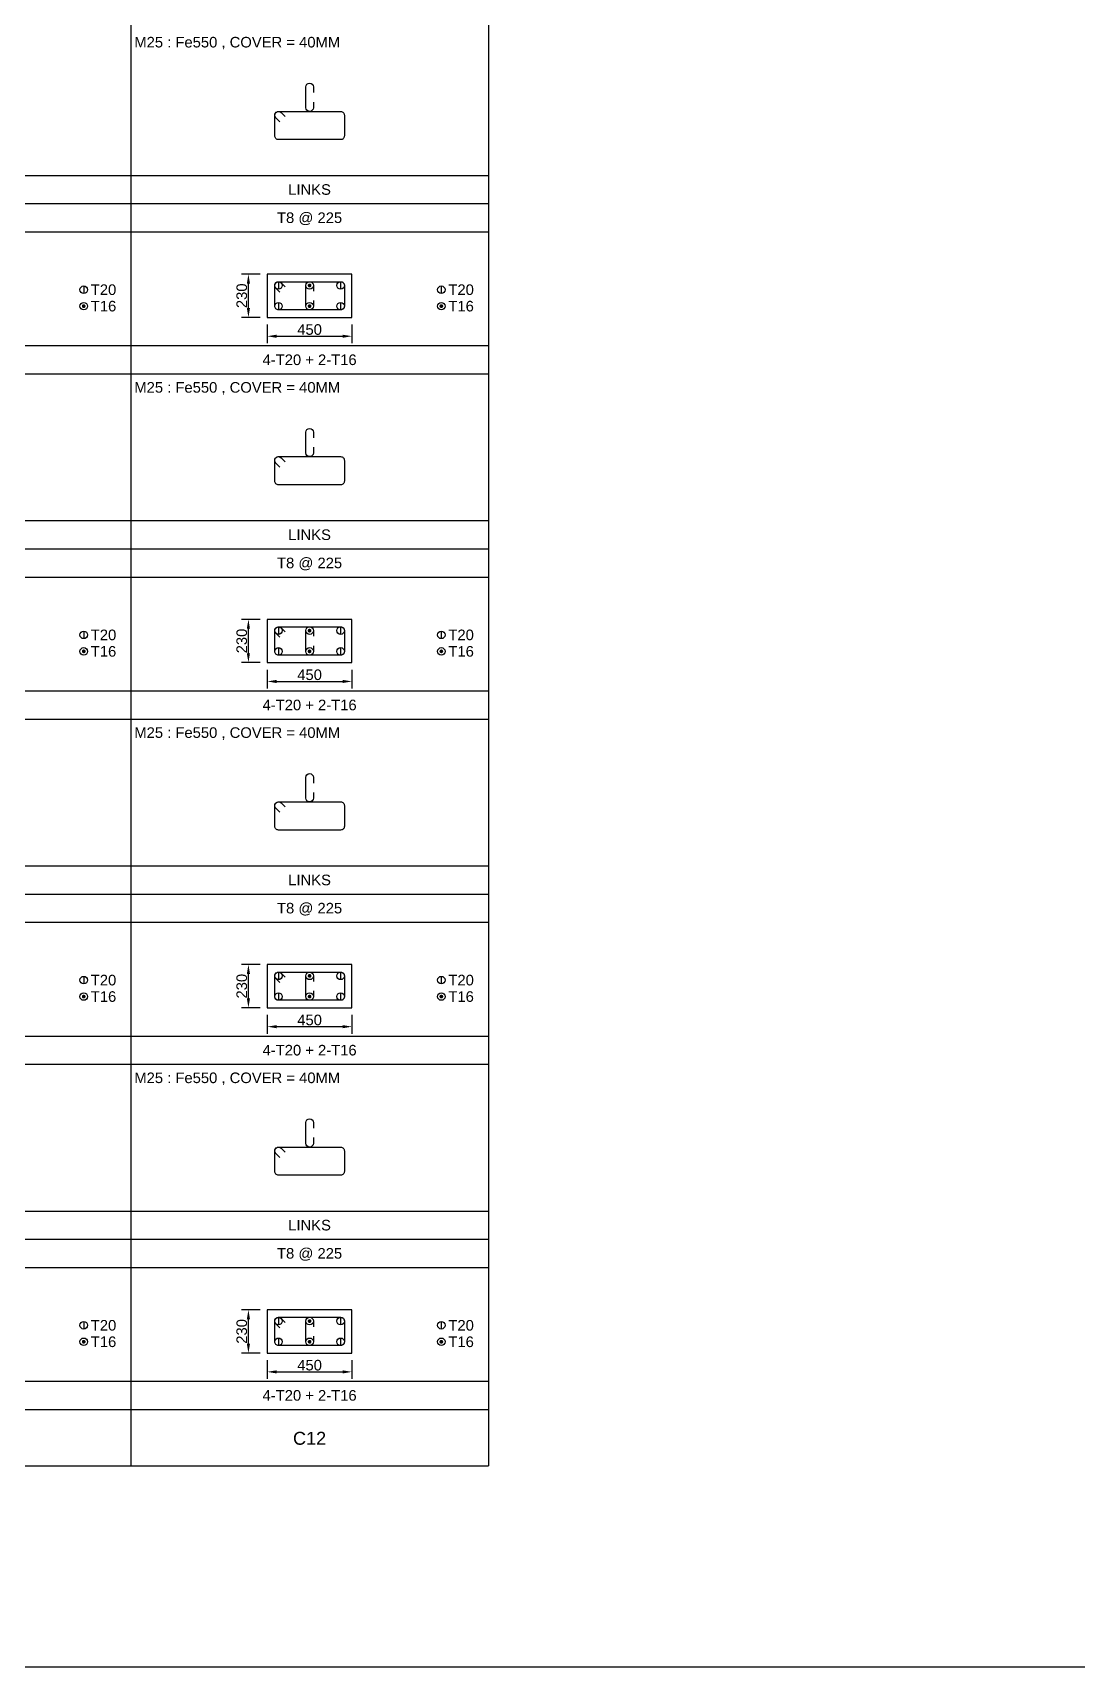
# Model space of a CAD drawing. Header units: inches. Extents: x -816171 to 9366335, y -450961 to 689132.
# Drawn here: x -161103 to -138902, y -22508 to 12248 of the extents above; entities that cross this region are included whole.
import ezdxf
from ezdxf.enums import TextEntityAlignment as Align

# ---------------------------------------------------------------- set-up
doc = ezdxf.new("R2010")
doc.units = ezdxf.units.IN
doc.header["$MEASUREMENT"] = 0
for name, color, linetype in [('Concrete Line', 2, 'Continuous'), ('Dim', 31, 'Continuous'), ('Link', 225, 'Continuous'), ('Reinforcement', 130, 'Continuous'), ('Schedule Border', 60, 'Continuous'), ('Schedule Header', 4, 'Continuous'), ('Schedule Line', 60, 'Continuous'), ('Text', 31, 'Continuous')]:
    doc.layers.add(name, color=color, linetype=linetype)
doc.styles.add('SC-COL1', font='SansSerif')
doc.styles.add('SC-COL2', font='SansSerif')
doc.dimstyles.new('ColumnSch', dxfattribs={"dimtxt": 225, "dimasz": 200, "dimexe": 150, "dimexo": 150, "dimgap": 25, "dimtad": 1, "dimtoh": 1, "dimdec": 4, "dimzin": 0, "dimdsep": 46, "dimtxsty": 'SC-COL2', "dimcen": 0.09, "dimclrd": 8, "dimclre": 8, "dimclrt": 31, "dimadec": 0, "dimazin": 0, "dimtfac": 1, "dimtdec": 0, "dimtix": 1, "dimtofl": 0, "dimtmove": 0, "dimatfit": 3, "dimfxl": 1, "dimtolj": 1, "dimtzin": 0, "dimarcsym": 0})

# ---------------------------------------------------------------- blocks, each defined once
blk = doc.blocks.new('*D226')
at = {"layer": 'DEFPOINTS', "color": 0, "transparency": 16777216}
for p in [(-156118, -15826), (-154318, -15826), (-154318, -16226)]:
    blk.add_point(p, dxfattribs=at)
at = {"layer": 'Dim', "color": 8, "lineweight": -2, "transparency": 16777216}
for p, q in [((-156118, -15976), (-156118, -16376)), ((-154318, -15976), (-154318, -16376)), ((-155918, -16226), (-154518, -16226))]:
    blk.add_line(p, q, dxfattribs=at)
at = {"layer": 'Dim', "color": 8, "transparency": 16777216}
for points in [[(-155918, -16193), (-155918, -16260), (-156118, -16226)], [(-154518, -16193), (-154518, -16260), (-154318, -16226)]]:
    blk.add_solid(points, dxfattribs=at)
at = {"layer": 'Dim', "color": 31, "transparency": 16777216, "insert": (-155218, -16085), "char_height": 225, "attachment_point": 5, "style": 'SC-COL2'}
blk.add_mtext('\\A1;450', dxfattribs=at)
blk = doc.blocks.new('*D227')
at = {"layer": 'DEFPOINTS', "color": 0, "transparency": 16777216}
for p in [(-156518, -14906), (-156118, -14906), (-156118, -15826)]:
    blk.add_point(p, dxfattribs=at)
at = {"layer": 'Dim', "color": 8, "lineweight": -2, "transparency": 16777216}
for p, q in [((-156268, -14906), (-156668, -14906)), ((-156518, -15626), (-156518, -15106)), ((-156268, -15826), (-156668, -15826))]:
    blk.add_line(p, q, dxfattribs=at)
at = {"layer": 'Dim', "color": 8, "transparency": 16777216}
for points in [[(-156552, -15106), (-156485, -15106), (-156518, -14906)], [(-156552, -15626), (-156485, -15626), (-156518, -15826)]]:
    blk.add_solid(points, dxfattribs=at)
at = {"layer": 'Dim', "color": 31, "transparency": 16777216, "insert": (-156659, -15366), "char_height": 225, "attachment_point": 5, "rotation": 90, "style": 'SC-COL2'}
blk.add_mtext('\\A1;230', dxfattribs=at)
blk = doc.blocks.new('*D228')
at = {"layer": 'DEFPOINTS', "color": 0, "transparency": 16777216}
for p in [(-156118, -8486), (-154318, -8486), (-154318, -8886)]:
    blk.add_point(p, dxfattribs=at)
at = {"layer": 'Dim', "color": 8, "lineweight": -2, "transparency": 16777216}
for p, q in [((-156118, -8636), (-156118, -9036)), ((-154318, -8636), (-154318, -9036)), ((-155918, -8886), (-154518, -8886))]:
    blk.add_line(p, q, dxfattribs=at)
at = {"layer": 'Dim', "color": 8, "transparency": 16777216}
for points in [[(-155918, -8853), (-155918, -8920), (-156118, -8886)], [(-154518, -8853), (-154518, -8920), (-154318, -8886)]]:
    blk.add_solid(points, dxfattribs=at)
at = {"layer": 'Dim', "color": 31, "transparency": 16777216, "insert": (-155218, -8745), "char_height": 225, "attachment_point": 5, "style": 'SC-COL2'}
blk.add_mtext('\\A1;450', dxfattribs=at)
blk = doc.blocks.new('*D229')
at = {"layer": 'DEFPOINTS', "color": 0, "transparency": 16777216}
for p in [(-156518, -7566), (-156118, -7566), (-156118, -8486)]:
    blk.add_point(p, dxfattribs=at)
at = {"layer": 'Dim', "color": 8, "lineweight": -2, "transparency": 16777216}
for p, q in [((-156268, -7566), (-156668, -7566)), ((-156518, -8286), (-156518, -7766)), ((-156268, -8486), (-156668, -8486))]:
    blk.add_line(p, q, dxfattribs=at)
at = {"layer": 'Dim', "color": 8, "transparency": 16777216}
for points in [[(-156552, -7766), (-156485, -7766), (-156518, -7566)], [(-156552, -8286), (-156485, -8286), (-156518, -8486)]]:
    blk.add_solid(points, dxfattribs=at)
at = {"layer": 'Dim', "color": 31, "transparency": 16777216, "insert": (-156659, -8026), "char_height": 225, "attachment_point": 5, "rotation": 90, "style": 'SC-COL2'}
blk.add_mtext('\\A1;230', dxfattribs=at)
blk = doc.blocks.new('*D230')
at = {"layer": 'DEFPOINTS', "color": 0, "transparency": 16777216}
for p in [(-156118, -1146), (-154318, -1146), (-154318, -1546)]:
    blk.add_point(p, dxfattribs=at)
at = {"layer": 'Dim', "color": 8, "lineweight": -2, "transparency": 16777216}
for p, q in [((-156118, -1296), (-156118, -1696)), ((-154318, -1296), (-154318, -1696)), ((-155918, -1546), (-154518, -1546))]:
    blk.add_line(p, q, dxfattribs=at)
at = {"layer": 'Dim', "color": 8, "transparency": 16777216}
for points in [[(-155918, -1513), (-155918, -1580), (-156118, -1546)], [(-154518, -1513), (-154518, -1580), (-154318, -1546)]]:
    blk.add_solid(points, dxfattribs=at)
at = {"layer": 'Dim', "color": 31, "transparency": 16777216, "insert": (-155218, -1405), "char_height": 225, "attachment_point": 5, "style": 'SC-COL2'}
blk.add_mtext('\\A1;450', dxfattribs=at)
blk = doc.blocks.new('*D231')
at = {"layer": 'DEFPOINTS', "color": 0, "transparency": 16777216}
for p in [(-156518, -226), (-156118, -226), (-156118, -1146)]:
    blk.add_point(p, dxfattribs=at)
at = {"layer": 'Dim', "color": 8, "lineweight": -2, "transparency": 16777216}
for p, q in [((-156268, -226), (-156668, -226)), ((-156518, -946), (-156518, -426)), ((-156268, -1146), (-156668, -1146))]:
    blk.add_line(p, q, dxfattribs=at)
at = {"layer": 'Dim', "color": 8, "transparency": 16777216}
for points in [[(-156552, -426), (-156485, -426), (-156518, -226)], [(-156552, -946), (-156485, -946), (-156518, -1146)]]:
    blk.add_solid(points, dxfattribs=at)
at = {"layer": 'Dim', "color": 31, "transparency": 16777216, "insert": (-156659, -686), "char_height": 225, "attachment_point": 5, "rotation": 90, "style": 'SC-COL2'}
blk.add_mtext('\\A1;230', dxfattribs=at)
blk = doc.blocks.new('*D232')
at = {"layer": 'DEFPOINTS', "color": 0, "transparency": 16777216}
for p in [(-156118, 6194), (-154318, 6194), (-154318, 5794)]:
    blk.add_point(p, dxfattribs=at)
at = {"layer": 'Dim', "color": 8, "lineweight": -2, "transparency": 16777216}
for p, q in [((-156118, 6044), (-156118, 5644)), ((-154318, 6044), (-154318, 5644)), ((-155918, 5794), (-154518, 5794))]:
    blk.add_line(p, q, dxfattribs=at)
at = {"layer": 'Dim', "color": 8, "transparency": 16777216}
for points in [[(-155918, 5827), (-155918, 5760), (-156118, 5794)], [(-154518, 5827), (-154518, 5760), (-154318, 5794)]]:
    blk.add_solid(points, dxfattribs=at)
at = {"layer": 'Dim', "color": 31, "transparency": 16777216, "insert": (-155218, 5935), "char_height": 225, "attachment_point": 5, "style": 'SC-COL2'}
blk.add_mtext('\\A1;450', dxfattribs=at)
blk = doc.blocks.new('*D233')
at = {"layer": 'DEFPOINTS', "color": 0, "transparency": 16777216}
for p in [(-156518, 7114), (-156118, 7114), (-156118, 6194)]:
    blk.add_point(p, dxfattribs=at)
at = {"layer": 'Dim', "color": 8, "lineweight": -2, "transparency": 16777216}
for p, q in [((-156268, 7114), (-156668, 7114)), ((-156518, 6394), (-156518, 6914)), ((-156268, 6194), (-156668, 6194))]:
    blk.add_line(p, q, dxfattribs=at)
at = {"layer": 'Dim', "color": 8, "transparency": 16777216}
for points in [[(-156552, 6914), (-156485, 6914), (-156518, 7114)], [(-156552, 6394), (-156485, 6394), (-156518, 6194)]]:
    blk.add_solid(points, dxfattribs=at)
at = {"layer": 'Dim', "color": 31, "transparency": 16777216, "insert": (-156659, 6654), "char_height": 225, "attachment_point": 5, "rotation": 90, "style": 'SC-COL2'}
blk.add_mtext('\\A1;230', dxfattribs=at)

msp = doc.modelspace()

# ---------------------------------------------------------------- linework, layer by layer
msp.add_lwpolyline([(-95907.23439, -22507.8199), (-181417.4681, -22507.8199)])
at = {"layer": 'Concrete Line'}
for points in [[(-154318.25711, 7113.77457), (-156118.25711, 7113.77457)], [(-156118.25711, 7113.77457), (-156118.25711, 6193.77457)], [(-154318.25711, 6193.77457), (-154318.25711, 7113.77457)], [(-156118.25711, 6193.77457), (-154318.25711, 6193.77457)], [(-154318.25711, -226.22543), (-156118.25711, -226.22543)], [(-156118.25711, -226.22543), (-156118.25711, -1146.22543)], [(-154318.25711, -1146.22543), (-154318.25711, -226.22543)], [(-156118.25711, -1146.22543), (-154318.25711, -1146.22543)], [(-154318.25711, -7566.22543), (-156118.25711, -7566.22543)], [(-156118.25711, -7566.22543), (-156118.25711, -8486.22543)], [(-154318.25711, -8486.22543), (-154318.25711, -7566.22543)], [(-156118.25711, -8486.22543), (-154318.25711, -8486.22543)], [(-154318.25711, -14906.22543), (-156118.25711, -14906.22543)], [(-156118.25711, -14906.22543), (-156118.25711, -15826.22543)], [(-154318.25711, -15826.22543), (-154318.25711, -14906.22543)], [(-156118.25711, -15826.22543), (-154318.25711, -15826.22543)]]:
    msp.add_lwpolyline(points, dxfattribs=at)
at = {"layer": 'Link'}
for points in [[(-155138.25711, 10773.77457), (-155138.25711, 10653.77457, -1), (-155298.25711, 10653.77457), (-155298.25711, 11093.77457, -1), (-155138.25711, 11093.77457), (-155138.25711, 10973.77457)], [(-155849.97309, 10352.35316), (-155934.82575, 10437.20613, -0.6681779738), (-155878.25711, 10573.77457), (-154558.25711, 10573.77457, -0.4142135624), (-154478.25711, 10493.77457), (-154478.25711, 10053.77457, -0.4142135624), (-154558.25711, 9973.77457), (-155878.25711, 9973.77457, -0.4142135624), (-155958.25711, 10053.77457), (-155958.25711, 10493.77457, -0.6681793021), (-155821.68846, 10550.34301), (-155736.8358, 10465.49004)], [(-155849.97309, 6732.35316), (-155934.82575, 6817.20613, -0.6681779738), (-155878.25711, 6953.77457), (-154558.25711, 6953.77457, -0.4142135624), (-154478.25711, 6873.77457), (-154478.25711, 6433.77457, -0.4142135624), (-154558.25711, 6353.77457), (-155878.25711, 6353.77457, -0.4142135624), (-155958.25711, 6433.77457), (-155958.25711, 6873.77457, -0.6681793021), (-155821.68846, 6930.34301), (-155736.8358, 6845.49004)], [(-155138.25711, 6553.77457), (-155138.25711, 6433.77457, -1), (-155298.25711, 6433.77457), (-155298.25711, 6873.77457, -1), (-155138.25711, 6873.77457), (-155138.25711, 6753.77457)], [(-155138.25711, 3433.77457), (-155138.25711, 3313.77457, -1), (-155298.25711, 3313.77457), (-155298.25711, 3753.77457, -1), (-155138.25711, 3753.77457), (-155138.25711, 3633.77457)], [(-155849.97309, 3012.35316), (-155934.82575, 3097.20613, -0.6681779738), (-155878.25711, 3233.77457), (-154558.25711, 3233.77457, -0.4142135624), (-154478.25711, 3153.77457), (-154478.25711, 2713.77457, -0.4142135624), (-154558.25711, 2633.77457), (-155878.25711, 2633.77457, -0.4142135624), (-155958.25711, 2713.77457), (-155958.25711, 3153.77457, -0.6681793021), (-155821.68846, 3210.34301), (-155736.8358, 3125.49004)], [(-155849.97309, -607.64684), (-155934.82575, -522.79387, -0.6681779738), (-155878.25711, -386.22543), (-154558.25711, -386.22543, -0.4142135624), (-154478.25711, -466.22543), (-154478.25711, -906.22543, -0.4142135624), (-154558.25711, -986.22543), (-155878.25711, -986.22543, -0.4142135624), (-155958.25711, -906.22543), (-155958.25711, -466.22543, -0.6681793021), (-155821.68846, -409.65699), (-155736.8358, -494.50996)], [(-155138.25711, -786.22543), (-155138.25711, -906.22543, -1), (-155298.25711, -906.22543), (-155298.25711, -466.22543, -1), (-155138.25711, -466.22543), (-155138.25711, -586.22543)], [(-155138.25711, -3906.22543), (-155138.25711, -4026.22543, -1), (-155298.25711, -4026.22543), (-155298.25711, -3586.22543, -1), (-155138.25711, -3586.22543), (-155138.25711, -3706.22543)], [(-155849.97309, -4327.64684), (-155934.82575, -4242.79387, -0.6681779738), (-155878.25711, -4106.22543), (-154558.25711, -4106.22543, -0.4142135624), (-154478.25711, -4186.22543), (-154478.25711, -4626.22543, -0.4142135624), (-154558.25711, -4706.22543), (-155878.25711, -4706.22543, -0.4142135624), (-155958.25711, -4626.22543), (-155958.25711, -4186.22543, -0.6681793021), (-155821.68846, -4129.65699), (-155736.8358, -4214.50996)], [(-155849.97309, -7947.64684), (-155934.82575, -7862.79387, -0.6681779738), (-155878.25711, -7726.22543), (-154558.25711, -7726.22543, -0.4142135624), (-154478.25711, -7806.22543), (-154478.25711, -8246.22543, -0.4142135624), (-154558.25711, -8326.22543), (-155878.25711, -8326.22543, -0.4142135624), (-155958.25711, -8246.22543), (-155958.25711, -7806.22543, -0.6681793021), (-155821.68846, -7749.65699), (-155736.8358, -7834.50996)], [(-155138.25711, -8126.22543), (-155138.25711, -8246.22543, -1), (-155298.25711, -8246.22543), (-155298.25711, -7806.22543, -1), (-155138.25711, -7806.22543), (-155138.25711, -7926.22543)], [(-155138.25711, -11246.22543), (-155138.25711, -11366.22543, -1), (-155298.25711, -11366.22543), (-155298.25711, -10926.22543, -1), (-155138.25711, -10926.22543), (-155138.25711, -11046.22543)], [(-155849.97309, -11667.64684), (-155934.82575, -11582.79387, -0.6681779738), (-155878.25711, -11446.22543), (-154558.25711, -11446.22543, -0.4142135624), (-154478.25711, -11526.22543), (-154478.25711, -11966.22543, -0.4142135624), (-154558.25711, -12046.22543), (-155878.25711, -12046.22543, -0.4142135624), (-155958.25711, -11966.22543), (-155958.25711, -11526.22543, -0.6681793021), (-155821.68846, -11469.65699), (-155736.8358, -11554.50996)], [(-155849.97309, -15287.64684), (-155934.82575, -15202.79387, -0.6681779738), (-155878.25711, -15066.22543), (-154558.25711, -15066.22543, -0.4142135624), (-154478.25711, -15146.22543), (-154478.25711, -15586.22543, -0.4142135624), (-154558.25711, -15666.22543), (-155878.25711, -15666.22543, -0.4142135624), (-155958.25711, -15586.22543), (-155958.25711, -15146.22543, -0.6681793021), (-155821.68846, -15089.65699), (-155736.8358, -15174.50996)], [(-155138.25711, -15466.22543), (-155138.25711, -15586.22543, -1), (-155298.25711, -15586.22543), (-155298.25711, -15146.22543, -1), (-155138.25711, -15146.22543), (-155138.25711, -15266.22543)]]:
    msp.add_lwpolyline(points, format="xyb", dxfattribs=at)
at = {"layer": 'Reinforcement', "color": 130}
for points in [[(-155878.25711, 6953.77457), (-155878.25711, 6793.77457)], [(-154558.25711, 6953.77457), (-154558.25711, 6793.77457)], [(-160018.25711, 6863.77457), (-160018.25711, 6703.77457)], [(-152418.25711, 6863.77457), (-152418.25711, 6703.77457)], [(-155878.25711, 6513.77457), (-155878.25711, 6353.77457)], [(-154558.25711, 6513.77457), (-154558.25711, 6353.77457)], [(-160018.25711, -476.22543), (-160018.25711, -636.22543)], [(-155878.25711, -386.22543), (-155878.25711, -546.22543)], [(-154558.25711, -386.22543), (-154558.25711, -546.22543)], [(-152418.25711, -476.22543), (-152418.25711, -636.22543)], [(-155878.25711, -826.22543), (-155878.25711, -986.22543)], [(-154558.25711, -826.22543), (-154558.25711, -986.22543)], [(-160018.25711, -7816.22543), (-160018.25711, -7976.22543)], [(-155878.25711, -7726.22543), (-155878.25711, -7886.22543)], [(-154558.25711, -7726.22543), (-154558.25711, -7886.22543)], [(-152418.25711, -7816.22543), (-152418.25711, -7976.22543)], [(-155878.25711, -8166.22543), (-155878.25711, -8326.22543)], [(-154558.25711, -8166.22543), (-154558.25711, -8326.22543)], [(-160018.25711, -15156.22543), (-160018.25711, -15316.22543)], [(-155878.25711, -15066.22543), (-155878.25711, -15226.22543)], [(-154558.25711, -15066.22543), (-154558.25711, -15226.22543)], [(-152418.25711, -15156.22543), (-152418.25711, -15316.22543)], [(-155878.25711, -15506.22543), (-155878.25711, -15666.22543)], [(-154558.25711, -15506.22543), (-154558.25711, -15666.22543)]]:
    msp.add_lwpolyline(points, dxfattribs=at)
at = {"layer": 'Reinforcement', "color": 130, "const_width": 40}
for points in [[(-155238.25711, 6873.77457, 1), (-155198.25711, 6873.77457, 1)], [(-160038.25711, 6433.77457, 1), (-159998.25711, 6433.77457, 1)], [(-155238.25711, 6433.77457, 1), (-155198.25711, 6433.77457, 1)], [(-152438.25711, 6433.77457, 1), (-152398.25711, 6433.77457, 1)], [(-155238.25711, -466.22543, 1), (-155198.25711, -466.22543, 1)], [(-160038.25711, -906.22543, 1), (-159998.25711, -906.22543, 1)], [(-155238.25711, -906.22543, 1), (-155198.25711, -906.22543, 1)], [(-152438.25711, -906.22543, 1), (-152398.25711, -906.22543, 1)], [(-155238.25711, -7806.22543, 1), (-155198.25711, -7806.22543, 1)], [(-160038.25711, -8246.22543, 1), (-159998.25711, -8246.22543, 1)], [(-155238.25711, -8246.22543, 1), (-155198.25711, -8246.22543, 1)], [(-152438.25711, -8246.22543, 1), (-152398.25711, -8246.22543, 1)], [(-155238.25711, -15146.22543, 1), (-155198.25711, -15146.22543, 1)], [(-160038.25711, -15586.22543, 1), (-159998.25711, -15586.22543, 1)], [(-155238.25711, -15586.22543, 1), (-155198.25711, -15586.22543, 1)], [(-152438.25711, -15586.22543, 1), (-152398.25711, -15586.22543, 1)]]:
    msp.add_lwpolyline(points, format="xyb", close=True, dxfattribs=at)
at = {"layer": 'Reinforcement', "color": 130}
for centre in [(-155878.25711, 6873.77457), (-155218.25711, 6873.77457), (-154558.25711, 6873.77457), (-160018.25711, 6783.77457), (-152418.25711, 6783.77457), (-160018.25711, 6433.77457), (-155878.25711, 6433.77457), (-155218.25711, 6433.77457), (-154558.25711, 6433.77457), (-152418.25711, 6433.77457), (-160018.25711, -556.22543), (-155878.25711, -466.22543), (-155218.25711, -466.22543), (-154558.25711, -466.22543), (-152418.25711, -556.22543), (-160018.25711, -906.22543), (-155878.25711, -906.22543), (-155218.25711, -906.22543), (-154558.25711, -906.22543), (-152418.25711, -906.22543), (-160018.25711, -7896.22543), (-155878.25711, -7806.22543), (-155218.25711, -7806.22543), (-154558.25711, -7806.22543), (-152418.25711, -7896.22543), (-160018.25711, -8246.22543), (-155878.25711, -8246.22543), (-155218.25711, -8246.22543), (-154558.25711, -8246.22543), (-152418.25711, -8246.22543), (-160018.25711, -15236.22543), (-155878.25711, -15146.22543), (-155218.25711, -15146.22543), (-154558.25711, -15146.22543), (-152418.25711, -15236.22543), (-160018.25711, -15586.22543), (-155878.25711, -15586.22543), (-155218.25711, -15586.22543), (-154558.25711, -15586.22543), (-152418.25711, -15586.22543)]:
    msp.add_circle(centre, 80, dxfattribs=at)
at = {"layer": 'Schedule Border'}
for p, q in [((-151418.25711, 27013.77457), (-151418.25711, -18226.22543)), ((-233418.25711, 4993.77457), (-151418.25711, 4993.77457)), ((-233418.25711, -2346.22543), (-151418.25711, -2346.22543)), ((-233418.25711, -9686.22543), (-151418.25711, -9686.22543)), ((-233418.25711, -17026.22543), (-151418.25711, -17026.22543)), ((-233418.25711, -18226.22543), (-151418.25711, -18226.22543)), ((-233418.25711, -18226.22543), (-151418.25711, -18226.22543))]:
    msp.add_line(p, q, dxfattribs=at)
at = {"layer": 'Schedule Line'}
for p, q in [((-159018.25711, 27013.77457), (-159018.25711, -18226.22543)), ((-227418.25711, 9213.77457), (-151418.25711, 9213.77457)), ((-227418.25711, 8613.77457), (-151418.25711, 8613.77457)), ((-227418.25711, 8013.77457), (-151418.25711, 8013.77457)), ((-227418.25711, 5593.77457), (-151418.25711, 5593.77457)), ((-227418.25711, 1873.77457), (-151418.25711, 1873.77457)), ((-227418.25711, 1273.77457), (-151418.25711, 1273.77457)), ((-227418.25711, 673.77457), (-151418.25711, 673.77457)), ((-227418.25711, -1746.22543), (-151418.25711, -1746.22543)), ((-227418.25711, -5466.22543), (-151418.25711, -5466.22543)), ((-227418.25711, -6066.22543), (-151418.25711, -6066.22543)), ((-227418.25711, -6666.22543), (-151418.25711, -6666.22543)), ((-227418.25711, -9086.22543), (-151418.25711, -9086.22543)), ((-227418.25711, -12806.22543), (-151418.25711, -12806.22543)), ((-227418.25711, -13406.22543), (-151418.25711, -13406.22543)), ((-227418.25711, -14006.22543), (-151418.25711, -14006.22543)), ((-227418.25711, -16426.22543), (-151418.25711, -16426.22543))]:
    msp.add_line(p, q, dxfattribs=at)

# ---------------------------------------------------------------- texts
at = {"layer": 'Schedule Header', "insert": (-155218.25711, -17501.22543), "char_height": 275, "attachment_point": 2, "style": 'SC-COL2'}
msp.add_mtext('C12', dxfattribs=at)
at = {"layer": 'Text', "style": 'SC-COL1'}
for p in [(-158943.25711, 11933.77457), (-158943.25711, 4593.77457), (-158943.25711, -2746.22543), (-158943.25711, -10086.22543)]:
    msp.add_text('M25 : Fe550 , COVER = 40MM', height=225, dxfattribs=at).set_placement(p)
for s, p in [('LINKS', (-155218.25711, 8913.77457)), ('T8 @ 225', (-155218.25711, 8313.77457)), ('4-T20 + 2-T16', (-155218.25711, 5293.77457)), ('LINKS', (-155218.25711, 1573.77457)), ('T8 @ 225', (-155218.25711, 973.77457)), ('4-T20 + 2-T16', (-155218.25711, -2046.22543)), ('LINKS', (-155218.25711, -5766.22543)), ('T8 @ 225', (-155218.25711, -6366.22543)), ('4-T20 + 2-T16', (-155218.25711, -9386.22543)), ('LINKS', (-155218.25711, -13106.22543)), ('T8 @ 225', (-155218.25711, -13706.22543)), ('4-T20 + 2-T16', (-155218.25711, -16726.22543))]:
    msp.add_text(s, height=225, dxfattribs=at).set_placement(p, align=Align.MIDDLE_CENTER)
for s, p in [('T20', (-159868.25711, 6783.77457)), ('T20', (-152268.25711, 6783.77457)), ('T16', (-159868.25711, 6433.77457)), ('T16', (-152268.25711, 6433.77457)), ('T20', (-159868.25711, -556.22543)), ('T20', (-152268.25711, -556.22543)), ('T16', (-159868.25711, -906.22543)), ('T16', (-152268.25711, -906.22543)), ('T20', (-159868.25711, -7896.22543)), ('T20', (-152268.25711, -7896.22543)), ('T16', (-159868.25711, -8246.22543)), ('T16', (-152268.25711, -8246.22543)), ('T20', (-159868.25711, -15236.22543)), ('T20', (-152268.25711, -15236.22543)), ('T16', (-159868.25711, -15586.22543)), ('T16', (-152268.25711, -15586.22543))]:
    msp.add_text(s, height=225, dxfattribs=at).set_placement(p, align=Align.MIDDLE_LEFT)

# ---------------------------------------------------------------- dimensions: what is measured, and where the dimension line sits
at = {"layer": 'Dim'}
for p1, p2, distance, text, picture, middle in [((-156118.25711, 6193.77457), (-156118.25711, 7113.77457), 400, '230', '*D233', (-156659.30649, 6653.77457)), ((-156118.25711, 6193.77457), (-154318.25711, 6193.77457), -400, '450', '*D232', (-155218.25711, 5934.66963)), ((-156118.25711, -1146.22543), (-156118.25711, -226.22543), 400, '230', '*D231', (-156659.30649, -686.22543)), ((-156118.25711, -1146.22543), (-154318.25711, -1146.22543), -400, '450', '*D230', (-155218.25711, -1405.33037)), ((-156118.25711, -8486.22543), (-156118.25711, -7566.22543), 400, '230', '*D229', (-156659.30649, -8026.22543)), ((-156118.25711, -8486.22543), (-154318.25711, -8486.22543), -400, '450', '*D228', (-155218.25711, -8745.33037)), ((-156118.25711, -15826.22543), (-156118.25711, -14906.22543), 400, '230', '*D227', (-156659.30649, -15366.22543)), ((-156118.25711, -15826.22543), (-154318.25711, -15826.22543), -400, '450', '*D226', (-155218.25711, -16085.33037))]:
    dim = msp.add_aligned_dim(p1=p1, p2=p2, distance=distance, text=text, dimstyle='ColumnSch', override={"dimtofl": 1}, dxfattribs=at)
    dim.commit()
    dim.dimension.update_dxf_attribs({"geometry": picture, "text_midpoint": middle})

doc.saveas('drawing.dxf')
